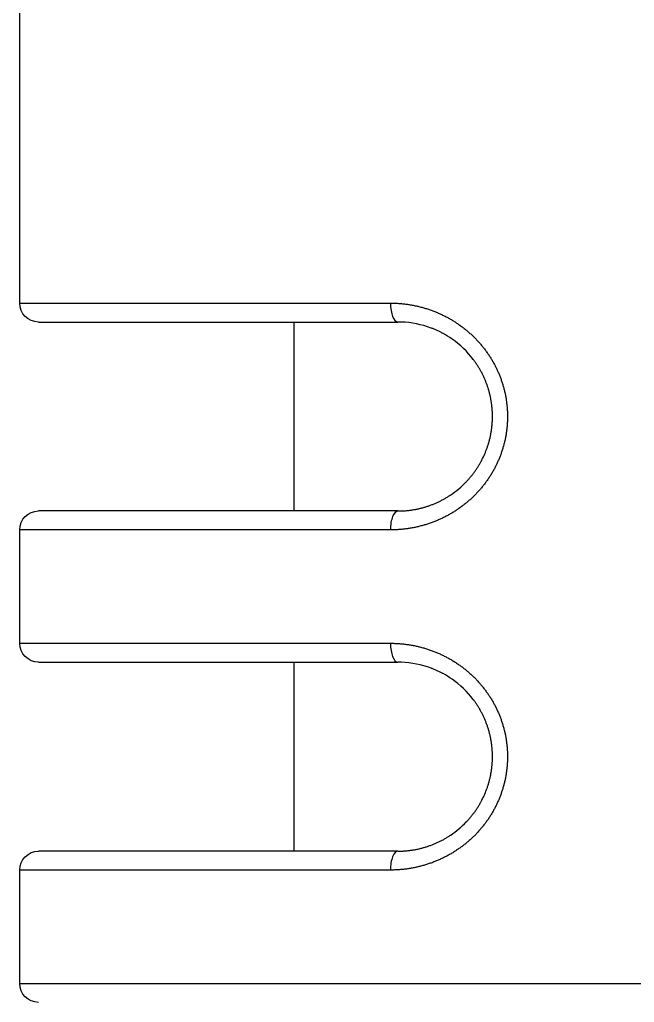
# Model space of a CAD drawing. Header units: millimetres. Extents: x 4900 to 5740, y 840 to 1434.
# Drawn here: x 5451.9 to 5455.15, y 1269.99 to 1275.19 of the extents above; entities that cross this region are included whole.
import ezdxf

# ---------------------------------------------------------------- set-up
doc = ezdxf.new("R2010")
doc.units = ezdxf.units.MM

msp = doc.modelspace()

# ---------------------------------------------------------------- linework, layer by layer
for p, q in [((5451.9029, 1273.6916), (5451.9029, 1275.7916)), ((5451.9029, 1273.6916), (5453.8632, 1273.6916)), ((5452.0029, 1273.5916), (5453.9029, 1273.5916)), ((5453.3529, 1273.5916), (5453.3529, 1272.5916)), ((5453.9029, 1272.5916), (5452.0029, 1272.5916)), ((5453.8632, 1272.4916), (5451.9029, 1272.4916)), ((5451.9029, 1271.8916), (5451.9029, 1272.4916)), ((5451.9029, 1271.8916), (5453.8632, 1271.8916)), ((5452.0029, 1271.7916), (5453.9029, 1271.7916)), ((5453.3529, 1271.7916), (5453.3529, 1270.7916)), ((5453.9029, 1270.7916), (5452.0029, 1270.7916)), ((5453.8632, 1270.6916), (5451.9029, 1270.6916)), ((5451.9029, 1270.0916), (5451.9029, 1270.6916)), ((5451.9029, 1270.0916), (5458.4029, 1270.0916))]:
    msp.add_line(p, q)
at = {"extrusion": (0, 0, -1)}
for centre, start, end in [((-5452.0029, 1273.6916), 270, 0), ((-5452.0029, 1272.4916), 0, 90), ((-5452.0029, 1271.8916), 270, 0), ((-5452.0029, 1270.6916), 0, 90), ((-5452.0029, 1270.0916), 270, 0)]:
    msp.add_arc(centre, 0.1, start, end, dxfattribs=at)
for centre, start_param, end_param in [((5453.9029, 1273.6916), 1.570796, 3.141589), ((5453.9029, 1272.4916), 0.000009, 1.570808), ((5453.9029, 1271.8916), 1.570796, 3.141589), ((5453.9029, 1270.6916), 0.000007, 1.570808)]:
    msp.add_ellipse(centre, major_axis=(0, 0.1), ratio=0.396825, start_param=start_param, end_param=end_param)
for points, knots in [([(5453.8632, 1273.6916), (5453.8668, 1273.6916), (5453.8739, 1273.6915), (5453.8845, 1273.6912), (5453.8951, 1273.6908), (5453.9056, 1273.6902), (5453.9162, 1273.6894), (5453.9267, 1273.6884), (5453.9372, 1273.6873), (5453.9476, 1273.686), (5453.958, 1273.6845), (5453.9683, 1273.6829), (5453.9786, 1273.6811), (5453.9888, 1273.6791), (5453.999, 1273.677), (5454.0091, 1273.6747), (5454.0192, 1273.6722), (5454.0292, 1273.6696), (5454.0392, 1273.6668), (5454.0491, 1273.6639), (5454.0589, 1273.6608), (5454.0686, 1273.6576), (5454.0783, 1273.6542), (5454.0879, 1273.6507), (5454.0974, 1273.647), (5454.1068, 1273.6432), (5454.1162, 1273.6392), (5454.1255, 1273.6351), (5454.1347, 1273.6308), (5454.1438, 1273.6264), (5454.1528, 1273.6219), (5454.1618, 1273.6172), (5454.1706, 1273.6124), (5454.1794, 1273.6075), (5454.188, 1273.6024), (5454.1966, 1273.5972), (5454.2051, 1273.5918), (5454.2134, 1273.5864), (5454.2217, 1273.5808), (5454.2299, 1273.575), (5454.2379, 1273.5692), (5454.2459, 1273.5632), (5454.2537, 1273.5572), (5454.2615, 1273.551), (5454.2691, 1273.5447), (5454.2766, 1273.5382), (5454.284, 1273.5317), (5454.2913, 1273.5251), (5454.2984, 1273.5183), (5454.3055, 1273.5115), (5454.3124, 1273.5045), (5454.3192, 1273.4974), (5454.3259, 1273.4903), (5454.3324, 1273.483), (5454.3389, 1273.4756), (5454.3452, 1273.4682), (5454.3514, 1273.4606), (5454.3574, 1273.4529), (5454.3634, 1273.4452), (5454.3692, 1273.4373), (5454.3749, 1273.4294), (5454.3804, 1273.4214), (5454.3858, 1273.4133), (5454.391, 1273.4052), (5454.3961, 1273.3969), (5454.4011, 1273.3886), (5454.4059, 1273.3803), (5454.4106, 1273.3718), (5454.4152, 1273.3633), (5454.4196, 1273.3547), (5454.4239, 1273.3461), (5454.428, 1273.3374), (5454.432, 1273.3286), (5454.4358, 1273.3198), (5454.4395, 1273.3109), (5454.443, 1273.3019), (5454.4464, 1273.2929), (5454.4496, 1273.2839), (5454.4527, 1273.2748), (5454.4557, 1273.2656), (5454.4585, 1273.2565), (5454.4611, 1273.2472), (5454.4636, 1273.238), (5454.4659, 1273.2287), (5454.4681, 1273.2194), (5454.4701, 1273.2101), (5454.472, 1273.2007), (5454.4737, 1273.1913), (5454.4753, 1273.1818), (5454.4767, 1273.1724), (5454.4779, 1273.1629), (5454.479, 1273.1534), (5454.4799, 1273.1439), (5454.4807, 1273.1344), (5454.4813, 1273.1249), (5454.4818, 1273.1154), (5454.4821, 1273.1058), (5454.4823, 1273.0963), (5454.4823, 1273.0868), (5454.4821, 1273.0772), (5454.4818, 1273.0677), (5454.4813, 1273.0581), (5454.4807, 1273.0486), (5454.4799, 1273.039), (5454.479, 1273.0295), (5454.4779, 1273.02), (5454.4766, 1273.0106), (5454.4752, 1273.0012), (5454.4737, 1272.9918), (5454.472, 1272.9824), (5454.4701, 1272.9731), (5454.4681, 1272.9637), (5454.4659, 1272.9544), (5454.4636, 1272.9451), (5454.4611, 1272.9359), (5454.4585, 1272.9267), (5454.4557, 1272.9175), (5454.4527, 1272.9083), (5454.4496, 1272.8992), (5454.4464, 1272.8902), (5454.443, 1272.8812), (5454.4394, 1272.8722), (5454.4358, 1272.8633), (5454.4319, 1272.8545), (5454.428, 1272.8457), (5454.4238, 1272.837), (5454.4196, 1272.8284), (5454.4152, 1272.8198), (5454.4106, 1272.8113), (5454.4059, 1272.8029), (5454.4011, 1272.7945), (5454.3961, 1272.7862), (5454.391, 1272.7779), (5454.3858, 1272.7698), (5454.3804, 1272.7617), (5454.3748, 1272.7537), (5454.3692, 1272.7458), (5454.3634, 1272.738), (5454.3575, 1272.7302), (5454.3514, 1272.7226), (5454.3452, 1272.715), (5454.3389, 1272.7075), (5454.3325, 1272.7002), (5454.3259, 1272.6929), (5454.3192, 1272.6858), (5454.3124, 1272.6787), (5454.3055, 1272.6717), (5454.2985, 1272.6649), (5454.2913, 1272.6581), (5454.2841, 1272.6515), (5454.2767, 1272.645), (5454.2692, 1272.6385), (5454.2615, 1272.6322), (5454.2538, 1272.626), (5454.2459, 1272.6199), (5454.238, 1272.614), (5454.2299, 1272.6081), (5454.2218, 1272.6024), (5454.2135, 1272.5968), (5454.2051, 1272.5913), (5454.1967, 1272.586), (5454.1881, 1272.5808), (5454.1794, 1272.5757), (5454.1707, 1272.5708), (5454.1618, 1272.5659), (5454.1529, 1272.5613), (5454.1438, 1272.5567), (5454.1347, 1272.5523), (5454.1255, 1272.5481), (5454.1162, 1272.5439), (5454.1069, 1272.54), (5454.0974, 1272.5361), (5454.0879, 1272.5324), (5454.0783, 1272.5289), (5454.0686, 1272.5255), (5454.0588, 1272.5223), (5454.049, 1272.5192), (5454.0391, 1272.5163), (5454.0292, 1272.5135), (5454.0192, 1272.5109), (5454.0091, 1272.5084), (5453.999, 1272.5061), (5453.9888, 1272.504), (5453.9786, 1272.502), (5453.9683, 1272.5002), (5453.9579, 1272.4986), (5453.9475, 1272.4971), (5453.9371, 1272.4958), (5453.9267, 1272.4947), (5453.9162, 1272.4937), (5453.9056, 1272.4929), (5453.8951, 1272.4923), (5453.8845, 1272.4919), (5453.8739, 1272.4916), (5453.8668, 1272.4916), (5453.8632, 1272.4916)], [0, 0, 0, 0, 0.0051813, 0.0103627, 0.015544, 0.0207254, 0.0259067, 0.0310881, 0.0362694, 0.0414508, 0.0466321, 0.0518135, 0.0569948, 0.0621762, 0.0673575, 0.0725389, 0.0777202, 0.0829016, 0.0880829, 0.0932642, 0.0984456, 0.1036269, 0.1088083, 0.1139896, 0.119171, 0.1243523, 0.1295337, 0.134715, 0.1398964, 0.1450777, 0.1502591, 0.1554404, 0.1606218, 0.1658031, 0.1709845, 0.1761658, 0.1813472, 0.1865285, 0.1917098, 0.1968912, 0.2020725, 0.2072539, 0.2124352, 0.2176166, 0.2227979, 0.2279793, 0.2331606, 0.238342, 0.2435233, 0.2487047, 0.253886, 0.2590674, 0.2642487, 0.2694301, 0.2746114, 0.2797927, 0.2849741, 0.2901554, 0.2953368, 0.3005181, 0.3056995, 0.3108808, 0.3160622, 0.3212435, 0.3264249, 0.3316062, 0.3367876, 0.3419689, 0.3471503, 0.3523316, 0.357513, 0.3626943, 0.3678756, 0.373057, 0.3782383, 0.3834197, 0.388601, 0.3937824, 0.3989637, 0.4041451, 0.4093264, 0.4145078, 0.4196891, 0.4248705, 0.4300518, 0.4352332, 0.4404145, 0.4455959, 0.4507772, 0.4559585, 0.4611399, 0.4663212, 0.4715026, 0.4766839, 0.4818653, 0.4870466, 0.492228, 0.4974093, 0.5025907, 0.507772, 0.5129534, 0.5181347, 0.5233161, 0.5284974, 0.5336788, 0.5388601, 0.5440415, 0.5492228, 0.5544041, 0.5595855, 0.5647668, 0.5699482, 0.5751295, 0.5803109, 0.5854922, 0.5906736, 0.5958549, 0.6010363, 0.6062176, 0.611399, 0.6165803, 0.6217617, 0.626943, 0.6321244, 0.6373057, 0.642487, 0.6476684, 0.6528497, 0.6580311, 0.6632124, 0.6683938, 0.6735751, 0.6787565, 0.6839378, 0.6891192, 0.6943005, 0.6994819, 0.7046632, 0.7098446, 0.7150259, 0.7202073, 0.7253886, 0.7305699, 0.7357513, 0.7409326, 0.746114, 0.7512953, 0.7564767, 0.761658, 0.7668394, 0.7720207, 0.7772021, 0.7823834, 0.7875648, 0.7927461, 0.7979275, 0.8031088, 0.8082902, 0.8134715, 0.8186528, 0.8238342, 0.8290155, 0.8341969, 0.8393782, 0.8445596, 0.8497409, 0.8549223, 0.8601036, 0.865285, 0.8704663, 0.8756477, 0.880829, 0.8860104, 0.8911917, 0.8963731, 0.9015544, 0.9067358, 0.9119171, 0.9170984, 0.9222798, 0.9274611, 0.9326425, 0.9378238, 0.9430052, 0.9481865, 0.9533679, 0.9585492, 0.9637306, 0.9689119, 0.9740933, 0.9792746, 0.984456, 0.9896373, 0.9948187, 1, 1, 1, 1]), ([(5454.079, 1273.5596), (5454.0278, 1273.5788), (5453.974, 1273.5893), (5453.9154, 1273.5914), (5453.9091, 1273.5916), (5453.9029, 1273.5916)], [0, 0, 0, 0, 0.0176229, 0.0176229, 0.0197268, 0.0197268, 0.0197268, 0.0197268]), ([(5454.1414, 1273.531), (5454.1401, 1273.5317), (5454.1388, 1273.5324), (5454.1375, 1273.5331), (5454.135, 1273.5345), (5454.1325, 1273.5358), (5454.1299, 1273.5371), (5454.1274, 1273.5383), (5454.1249, 1273.5396), (5454.1223, 1273.5409), (5454.1197, 1273.5421), (5454.1172, 1273.5433), (5454.1146, 1273.5445), (5454.112, 1273.5458), (5454.1094, 1273.5469), (5454.1068, 1273.5481), (5454.1042, 1273.5493), (5454.1016, 1273.5504), (5454.099, 1273.5515), (5454.0963, 1273.5526), (5454.0937, 1273.5537), (5454.0911, 1273.5548), (5454.0884, 1273.5559), (5454.0858, 1273.5569), (5454.0831, 1273.558), (5454.0817, 1273.5585), (5454.0803, 1273.559), (5454.079, 1273.5596)], [0.68994741, 0.68994741, 0.68994741, 0.68994741, 0.69565217, 0.69565217, 0.69565217, 0.70652174, 0.70652174, 0.70652174, 0.7173913, 0.7173913, 0.7173913, 0.72826087, 0.72826087, 0.72826087, 0.73913043, 0.73913043, 0.73913043, 0.75, 0.75, 0.75, 0.76086957, 0.76086957, 0.76086957, 0.77173913, 0.77173913, 0.77173913, 0.77733644, 0.77733644, 0.77733644, 0.77733644]), ([(5454.3012, 1273.3938), (5454.2696, 1273.4355), (5454.2312, 1273.4721), (5454.1739, 1273.5122), (5454.1579, 1273.5221), (5454.1414, 1273.531)], [0, 0, 0, 0, 0.01594808, 0.01594808, 0.02186984, 0.02186984, 0.02186984, 0.02186984]), ([(5454.4029, 1273.0916), (5454.4029, 1273.0944), (5454.4029, 1273.0972), (5454.4028, 1273.1001), (5454.4028, 1273.1029), (5454.4027, 1273.1057), (5454.4026, 1273.1086), (5454.4025, 1273.1114), (5454.4024, 1273.1142), (5454.4023, 1273.117), (5454.4021, 1273.1199), (5454.402, 1273.1227), (5454.4018, 1273.1255), (5454.4016, 1273.1283), (5454.4014, 1273.1311), (5454.4011, 1273.1339), (5454.4009, 1273.1368), (5454.4006, 1273.1396), (5454.4003, 1273.1424), (5454.4, 1273.1452), (5454.3997, 1273.148), (5454.3994, 1273.1508), (5454.3991, 1273.1536), (5454.3987, 1273.1564), (5454.3983, 1273.1592), (5454.3979, 1273.162), (5454.3975, 1273.1648), (5454.3971, 1273.1676), (5454.3967, 1273.1704), (5454.3962, 1273.1732), (5454.3957, 1273.176), (5454.3953, 1273.1788), (5454.3948, 1273.1816), (5454.3942, 1273.1843), (5454.3937, 1273.1871), (5454.3932, 1273.1899), (5454.3926, 1273.1927), (5454.392, 1273.1954), (5454.3914, 1273.1982), (5454.3908, 1273.2009), (5454.3902, 1273.2037), (5454.3895, 1273.2064), (5454.3889, 1273.2092), (5454.3882, 1273.2119), (5454.3875, 1273.2147), (5454.3868, 1273.2174), (5454.3861, 1273.2201), (5454.3854, 1273.2229), (5454.3846, 1273.2256), (5454.3839, 1273.2283), (5454.3831, 1273.231), (5454.3823, 1273.2337), (5454.3815, 1273.2364), (5454.3806, 1273.2391), (5454.3798, 1273.2418), (5454.3789, 1273.2445), (5454.3781, 1273.2472), (5454.3772, 1273.2499), (5454.3763, 1273.2526), (5454.3754, 1273.2552), (5454.3744, 1273.2579), (5454.3735, 1273.2606), (5454.3725, 1273.2632), (5454.3716, 1273.2658), (5454.3706, 1273.2685), (5454.3696, 1273.2711), (5454.3685, 1273.2737), (5454.3675, 1273.2764), (5454.3665, 1273.279), (5454.3654, 1273.2816), (5454.3643, 1273.2842), (5454.3632, 1273.2868), (5454.3621, 1273.2894), (5454.361, 1273.292), (5454.3599, 1273.2946), (5454.3587, 1273.2971), (5454.3575, 1273.2997), (5454.3564, 1273.3023), (5454.3552, 1273.3048), (5454.354, 1273.3073), (5454.3527, 1273.3099), (5454.3515, 1273.3124), (5454.3503, 1273.3149), (5454.349, 1273.3175), (5454.3477, 1273.32), (5454.3464, 1273.3225), (5454.3451, 1273.325), (5454.3438, 1273.3274), (5454.3425, 1273.3299), (5454.3411, 1273.3324), (5454.3397, 1273.3348), (5454.3384, 1273.3373), (5454.337, 1273.3397), (5454.3356, 1273.3422), (5454.3342, 1273.3446), (5454.3327, 1273.347), (5454.3313, 1273.3494), (5454.3298, 1273.3518), (5454.3284, 1273.3542), (5454.3269, 1273.3566), (5454.3254, 1273.359), (5454.3239, 1273.3614), (5454.3223, 1273.3637), (5454.3208, 1273.3661), (5454.3193, 1273.3684), (5454.3177, 1273.3708), (5454.3161, 1273.3731), (5454.3145, 1273.3754), (5454.3129, 1273.3777), (5454.3113, 1273.38), (5454.3097, 1273.3823), (5454.308, 1273.3846), (5454.3064, 1273.3869), (5454.3047, 1273.3892), (5454.303, 1273.3914), (5454.3024, 1273.3922), (5454.3018, 1273.393), (5454.3012, 1273.3938)], [0, 0, 0, 0, 0.0108696, 0.0108696, 0.0108696, 0.0217391, 0.0217391, 0.0217391, 0.0326087, 0.0326087, 0.0326087, 0.0434783, 0.0434783, 0.0434783, 0.0543478, 0.0543478, 0.0543478, 0.0652174, 0.0652174, 0.0652174, 0.076087, 0.076087, 0.076087, 0.0869565, 0.0869565, 0.0869565, 0.0978261, 0.0978261, 0.0978261, 0.1086957, 0.1086957, 0.1086957, 0.1195652, 0.1195652, 0.1195652, 0.1304348, 0.1304348, 0.1304348, 0.1413043, 0.1413043, 0.1413043, 0.1521739, 0.1521739, 0.1521739, 0.1630435, 0.1630435, 0.1630435, 0.173913, 0.173913, 0.173913, 0.1847826, 0.1847826, 0.1847826, 0.1956522, 0.1956522, 0.1956522, 0.2065217, 0.2065217, 0.2065217, 0.2173913, 0.2173913, 0.2173913, 0.2282609, 0.2282609, 0.2282609, 0.2391304, 0.2391304, 0.2391304, 0.25, 0.25, 0.25, 0.2608696, 0.2608696, 0.2608696, 0.2717391, 0.2717391, 0.2717391, 0.2826087, 0.2826087, 0.2826087, 0.2934783, 0.2934783, 0.2934783, 0.3043478, 0.3043478, 0.3043478, 0.3152174, 0.3152174, 0.3152174, 0.326087, 0.326087, 0.326087, 0.3369565, 0.3369565, 0.3369565, 0.3478261, 0.3478261, 0.3478261, 0.3586957, 0.3586957, 0.3586957, 0.3695652, 0.3695652, 0.3695652, 0.3804348, 0.3804348, 0.3804348, 0.3913043, 0.3913043, 0.3913043, 0.4021739, 0.4021739, 0.4021739, 0.4130435, 0.4130435, 0.4130435, 0.4169062, 0.4169062, 0.4169062, 0.4169062]), ([(5454.3717, 1272.9176), (5454.3726, 1272.9201), (5454.3745, 1272.9254), (5454.3772, 1272.9333), (5454.3799, 1272.9414), (5454.3823, 1272.9495), (5454.3847, 1272.9576), (5454.3869, 1272.9658), (5454.3889, 1272.974), (5454.3908, 1272.9823), (5454.3926, 1272.9905), (5454.3943, 1272.9988), (5454.3958, 1273.0072), (5454.3971, 1273.0155), (5454.3983, 1273.0239), (5454.3994, 1273.0323), (5454.4003, 1273.0408), (5454.4011, 1273.0492), (5454.4018, 1273.0577), (5454.4023, 1273.0661), (5454.4026, 1273.0746), (5454.4029, 1273.0831), (5454.4029, 1273.0888), (5454.4029, 1273.0916)], [0.7719771, 0.7719771, 0.7719771, 0.7719771, 0.7826087, 0.7934783, 0.8043478, 0.8152174, 0.826087, 0.8369565, 0.8478261, 0.8586957, 0.8695652, 0.8804348, 0.8913043, 0.9021739, 0.9130435, 0.923913, 0.9347826, 0.9456522, 0.9565217, 0.9673913, 0.9782609, 0.9891304, 1, 1, 1, 1]), ([(5454.2643, 1272.7461), (5454.2646, 1272.7463), (5454.2667, 1272.7486), (5454.2708, 1272.7529), (5454.2764, 1272.7592), (5454.282, 1272.7655), (5454.2874, 1272.7719), (5454.2928, 1272.7784), (5454.298, 1272.7851), (5454.3031, 1272.7918), (5454.3081, 1272.7986), (5454.313, 1272.8054), (5454.3177, 1272.8124), (5454.3224, 1272.8194), (5454.3269, 1272.8265), (5454.3313, 1272.8337), (5454.3356, 1272.841), (5454.3395, 1272.8478), (5454.3419, 1272.8522), (5454.3429, 1272.8541)], [0.5095942, 0.5095942, 0.5095942, 0.5095942, 0.5108696, 0.5217391, 0.5326087, 0.5434783, 0.5543478, 0.5652174, 0.576087, 0.5869565, 0.5978261, 0.6086957, 0.6195652, 0.6304348, 0.6413043, 0.6521739, 0.6630435, 0.673913, 0.6823138, 0.6823138, 0.6823138, 0.6823138]), ([(5453.9029, 1272.5916), (5453.9059, 1272.5916), (5453.9119, 1272.5916), (5453.9208, 1272.5919), (5453.9298, 1272.5923), (5453.9387, 1272.5928), (5453.9475, 1272.5935), (5453.9564, 1272.5944), (5453.9652, 1272.5954), (5453.9739, 1272.5966), (5453.9826, 1272.5979), (5453.9913, 1272.5994), (5453.9999, 1272.601), (5454.0085, 1272.6028), (5454.017, 1272.6047), (5454.0254, 1272.6068), (5454.0339, 1272.609), (5454.0422, 1272.6113), (5454.0505, 1272.6138), (5454.0588, 1272.6164), (5454.0669, 1272.6192), (5454.0751, 1272.6221), (5454.0831, 1272.6251), (5454.0911, 1272.6283), (5454.099, 1272.6316), (5454.1069, 1272.635), (5454.1147, 1272.6386), (5454.1224, 1272.6423), (5454.13, 1272.6461), (5454.1376, 1272.65), (5454.145, 1272.6541), (5454.1524, 1272.6583), (5454.1598, 1272.6626), (5454.167, 1272.667), (5454.1742, 1272.6715), (5454.1792, 1272.6748), (5454.1819, 1272.6766), (5454.1822, 1272.6768)], [0.0000004, 0.0000004, 0.0000004, 0.0000004, 0.0108696, 0.0217391, 0.0326087, 0.0434783, 0.0543478, 0.0652174, 0.076087, 0.0869565, 0.0978261, 0.1086957, 0.1195652, 0.1304348, 0.1413043, 0.1521739, 0.1630435, 0.173913, 0.1847826, 0.1956522, 0.2065217, 0.2173913, 0.2282609, 0.2391304, 0.25, 0.2608696, 0.2717391, 0.2826087, 0.2934783, 0.3043478, 0.3152174, 0.326087, 0.3369565, 0.3478261, 0.3586957, 0.3695652, 0.371007, 0.371007, 0.371007, 0.371007]), ([(5453.8632, 1271.8916), (5453.8668, 1271.8916), (5453.8739, 1271.8915), (5453.8845, 1271.8912), (5453.8951, 1271.8908), (5453.9056, 1271.8902), (5453.9162, 1271.8894), (5453.9267, 1271.8884), (5453.9372, 1271.8873), (5453.9476, 1271.886), (5453.958, 1271.8845), (5453.9683, 1271.8829), (5453.9786, 1271.8811), (5453.9888, 1271.8791), (5453.999, 1271.877), (5454.0091, 1271.8747), (5454.0192, 1271.8722), (5454.0292, 1271.8696), (5454.0392, 1271.8668), (5454.0491, 1271.8639), (5454.0589, 1271.8608), (5454.0686, 1271.8576), (5454.0783, 1271.8542), (5454.0879, 1271.8507), (5454.0974, 1271.847), (5454.1068, 1271.8432), (5454.1162, 1271.8392), (5454.1255, 1271.8351), (5454.1347, 1271.8308), (5454.1438, 1271.8264), (5454.1528, 1271.8219), (5454.1618, 1271.8172), (5454.1706, 1271.8124), (5454.1794, 1271.8075), (5454.188, 1271.8024), (5454.1966, 1271.7972), (5454.2051, 1271.7918), (5454.2134, 1271.7864), (5454.2217, 1271.7808), (5454.2299, 1271.775), (5454.2379, 1271.7692), (5454.2459, 1271.7632), (5454.2537, 1271.7572), (5454.2615, 1271.751), (5454.2691, 1271.7447), (5454.2766, 1271.7382), (5454.284, 1271.7317), (5454.2913, 1271.7251), (5454.2984, 1271.7183), (5454.3055, 1271.7115), (5454.3124, 1271.7045), (5454.3192, 1271.6974), (5454.3259, 1271.6903), (5454.3324, 1271.683), (5454.3389, 1271.6756), (5454.3452, 1271.6682), (5454.3514, 1271.6606), (5454.3574, 1271.6529), (5454.3634, 1271.6452), (5454.3692, 1271.6373), (5454.3749, 1271.6294), (5454.3804, 1271.6214), (5454.3858, 1271.6133), (5454.391, 1271.6052), (5454.3961, 1271.5969), (5454.4011, 1271.5886), (5454.4059, 1271.5803), (5454.4106, 1271.5718), (5454.4152, 1271.5633), (5454.4196, 1271.5547), (5454.4239, 1271.5461), (5454.428, 1271.5374), (5454.432, 1271.5286), (5454.4358, 1271.5198), (5454.4395, 1271.5109), (5454.443, 1271.5019), (5454.4464, 1271.4929), (5454.4496, 1271.4839), (5454.4527, 1271.4748), (5454.4557, 1271.4656), (5454.4585, 1271.4565), (5454.4611, 1271.4472), (5454.4636, 1271.438), (5454.4659, 1271.4287), (5454.4681, 1271.4194), (5454.4701, 1271.4101), (5454.472, 1271.4007), (5454.4737, 1271.3913), (5454.4753, 1271.3818), (5454.4767, 1271.3724), (5454.4779, 1271.3629), (5454.479, 1271.3534), (5454.4799, 1271.3439), (5454.4807, 1271.3344), (5454.4813, 1271.3249), (5454.4818, 1271.3154), (5454.4821, 1271.3058), (5454.4823, 1271.2963), (5454.4823, 1271.2868), (5454.4821, 1271.2772), (5454.4818, 1271.2677), (5454.4813, 1271.2581), (5454.4807, 1271.2486), (5454.4799, 1271.239), (5454.479, 1271.2295), (5454.4779, 1271.22), (5454.4766, 1271.2106), (5454.4752, 1271.2012), (5454.4737, 1271.1918), (5454.472, 1271.1824), (5454.4701, 1271.1731), (5454.4681, 1271.1637), (5454.4659, 1271.1544), (5454.4636, 1271.1451), (5454.4611, 1271.1359), (5454.4585, 1271.1267), (5454.4557, 1271.1175), (5454.4527, 1271.1083), (5454.4496, 1271.0992), (5454.4464, 1271.0902), (5454.443, 1271.0812), (5454.4394, 1271.0722), (5454.4358, 1271.0633), (5454.4319, 1271.0545), (5454.428, 1271.0457), (5454.4238, 1271.037), (5454.4196, 1271.0284), (5454.4152, 1271.0198), (5454.4106, 1271.0113), (5454.4059, 1271.0029), (5454.4011, 1270.9945), (5454.3961, 1270.9862), (5454.391, 1270.9779), (5454.3858, 1270.9698), (5454.3804, 1270.9617), (5454.3748, 1270.9537), (5454.3692, 1270.9458), (5454.3634, 1270.938), (5454.3575, 1270.9302), (5454.3514, 1270.9226), (5454.3452, 1270.915), (5454.3389, 1270.9075), (5454.3325, 1270.9002), (5454.3259, 1270.8929), (5454.3192, 1270.8858), (5454.3124, 1270.8787), (5454.3055, 1270.8717), (5454.2985, 1270.8649), (5454.2913, 1270.8581), (5454.2841, 1270.8515), (5454.2767, 1270.845), (5454.2692, 1270.8385), (5454.2615, 1270.8322), (5454.2538, 1270.826), (5454.2459, 1270.8199), (5454.238, 1270.814), (5454.2299, 1270.8081), (5454.2218, 1270.8024), (5454.2135, 1270.7968), (5454.2051, 1270.7913), (5454.1967, 1270.786), (5454.1881, 1270.7808), (5454.1794, 1270.7757), (5454.1707, 1270.7708), (5454.1618, 1270.7659), (5454.1529, 1270.7613), (5454.1438, 1270.7567), (5454.1347, 1270.7523), (5454.1255, 1270.7481), (5454.1162, 1270.7439), (5454.1069, 1270.74), (5454.0974, 1270.7361), (5454.0879, 1270.7324), (5454.0783, 1270.7289), (5454.0686, 1270.7255), (5454.0588, 1270.7223), (5454.049, 1270.7192), (5454.0391, 1270.7163), (5454.0292, 1270.7135), (5454.0192, 1270.7109), (5454.0091, 1270.7084), (5453.999, 1270.7061), (5453.9888, 1270.704), (5453.9786, 1270.702), (5453.9683, 1270.7002), (5453.9579, 1270.6986), (5453.9475, 1270.6971), (5453.9371, 1270.6958), (5453.9267, 1270.6947), (5453.9162, 1270.6937), (5453.9056, 1270.6929), (5453.8951, 1270.6923), (5453.8845, 1270.6919), (5453.8739, 1270.6916), (5453.8668, 1270.6916), (5453.8632, 1270.6916)], [0, 0, 0, 0, 0.0051813, 0.0103627, 0.015544, 0.0207254, 0.0259067, 0.0310881, 0.0362694, 0.0414508, 0.0466321, 0.0518135, 0.0569948, 0.0621762, 0.0673575, 0.0725389, 0.0777202, 0.0829016, 0.0880829, 0.0932642, 0.0984456, 0.1036269, 0.1088083, 0.1139896, 0.119171, 0.1243523, 0.1295337, 0.134715, 0.1398964, 0.1450777, 0.1502591, 0.1554404, 0.1606218, 0.1658031, 0.1709845, 0.1761658, 0.1813472, 0.1865285, 0.1917098, 0.1968912, 0.2020725, 0.2072539, 0.2124352, 0.2176166, 0.2227979, 0.2279793, 0.2331606, 0.238342, 0.2435233, 0.2487047, 0.253886, 0.2590674, 0.2642487, 0.2694301, 0.2746114, 0.2797927, 0.2849741, 0.2901554, 0.2953368, 0.3005181, 0.3056995, 0.3108808, 0.3160622, 0.3212435, 0.3264249, 0.3316062, 0.3367876, 0.3419689, 0.3471503, 0.3523316, 0.357513, 0.3626943, 0.3678756, 0.373057, 0.3782383, 0.3834197, 0.388601, 0.3937824, 0.3989637, 0.4041451, 0.4093264, 0.4145078, 0.4196891, 0.4248705, 0.4300518, 0.4352332, 0.4404145, 0.4455959, 0.4507772, 0.4559585, 0.4611399, 0.4663212, 0.4715026, 0.4766839, 0.4818653, 0.4870466, 0.492228, 0.4974093, 0.5025907, 0.507772, 0.5129534, 0.5181347, 0.5233161, 0.5284974, 0.5336788, 0.5388601, 0.5440415, 0.5492228, 0.5544041, 0.5595855, 0.5647668, 0.5699482, 0.5751295, 0.5803109, 0.5854922, 0.5906736, 0.5958549, 0.6010363, 0.6062176, 0.611399, 0.6165803, 0.6217617, 0.626943, 0.6321244, 0.6373057, 0.642487, 0.6476684, 0.6528497, 0.6580311, 0.6632124, 0.6683938, 0.6735751, 0.6787565, 0.6839378, 0.6891192, 0.6943005, 0.6994819, 0.7046632, 0.7098446, 0.7150259, 0.7202073, 0.7253886, 0.7305699, 0.7357513, 0.7409326, 0.746114, 0.7512953, 0.7564767, 0.761658, 0.7668394, 0.7720207, 0.7772021, 0.7823834, 0.7875648, 0.7927461, 0.7979275, 0.8031088, 0.8082902, 0.8134715, 0.8186528, 0.8238342, 0.8290155, 0.8341969, 0.8393782, 0.8445596, 0.8497409, 0.8549223, 0.8601036, 0.865285, 0.8704663, 0.8756477, 0.880829, 0.8860104, 0.8911917, 0.8963731, 0.9015544, 0.9067358, 0.9119171, 0.9170984, 0.9222798, 0.9274611, 0.9326425, 0.9378238, 0.9430052, 0.9481865, 0.9533679, 0.9585492, 0.9637306, 0.9689119, 0.9740933, 0.9792746, 0.984456, 0.9896373, 0.9948187, 1, 1, 1, 1]), ([(5454.079, 1271.7596), (5454.0278, 1271.7788), (5453.974, 1271.7893), (5453.9154, 1271.7914), (5453.9091, 1271.7916), (5453.9029, 1271.7916)], [0, 0, 0, 0, 0.0176229, 0.0176229, 0.0197268, 0.0197268, 0.0197268, 0.0197268]), ([(5454.1414, 1271.731), (5454.1401, 1271.7317), (5454.1388, 1271.7324), (5454.1375, 1271.7331), (5454.135, 1271.7345), (5454.1325, 1271.7358), (5454.1299, 1271.7371), (5454.1274, 1271.7383), (5454.1249, 1271.7396), (5454.1223, 1271.7409), (5454.1197, 1271.7421), (5454.1172, 1271.7433), (5454.1146, 1271.7445), (5454.112, 1271.7458), (5454.1094, 1271.7469), (5454.1068, 1271.7481), (5454.1042, 1271.7493), (5454.1016, 1271.7504), (5454.099, 1271.7515), (5454.0963, 1271.7526), (5454.0937, 1271.7537), (5454.0911, 1271.7548), (5454.0884, 1271.7559), (5454.0858, 1271.7569), (5454.0831, 1271.758), (5454.0817, 1271.7585), (5454.0803, 1271.759), (5454.079, 1271.7596)], [0.6899474, 0.6899474, 0.6899474, 0.6899474, 0.69565217, 0.69565217, 0.69565217, 0.70652174, 0.70652174, 0.70652174, 0.7173913, 0.7173913, 0.7173913, 0.72826087, 0.72826087, 0.72826087, 0.73913043, 0.73913043, 0.73913043, 0.75, 0.75, 0.75, 0.76086957, 0.76086957, 0.76086957, 0.77173913, 0.77173913, 0.77173913, 0.77733645, 0.77733645, 0.77733645, 0.77733645]), ([(5454.3012, 1271.5938), (5454.2696, 1271.6355), (5454.2312, 1271.6721), (5454.1739, 1271.7122), (5454.1579, 1271.7221), (5454.1414, 1271.731)], [0, 0, 0, 0, 0.01594808, 0.01594808, 0.02186984, 0.02186984, 0.02186984, 0.02186984]), ([(5454.4029, 1271.2916), (5454.4029, 1271.2944), (5454.4029, 1271.2972), (5454.4028, 1271.3001), (5454.4028, 1271.3029), (5454.4027, 1271.3057), (5454.4026, 1271.3086), (5454.4025, 1271.3114), (5454.4024, 1271.3142), (5454.4023, 1271.317), (5454.4021, 1271.3199), (5454.402, 1271.3227), (5454.4018, 1271.3255), (5454.4016, 1271.3283), (5454.4014, 1271.3311), (5454.4011, 1271.3339), (5454.4009, 1271.3368), (5454.4006, 1271.3396), (5454.4003, 1271.3424), (5454.4, 1271.3452), (5454.3997, 1271.348), (5454.3994, 1271.3508), (5454.3991, 1271.3536), (5454.3987, 1271.3564), (5454.3983, 1271.3592), (5454.3979, 1271.362), (5454.3975, 1271.3648), (5454.3971, 1271.3676), (5454.3967, 1271.3704), (5454.3962, 1271.3732), (5454.3957, 1271.376), (5454.3953, 1271.3788), (5454.3948, 1271.3816), (5454.3942, 1271.3843), (5454.3937, 1271.3871), (5454.3932, 1271.3899), (5454.3926, 1271.3927), (5454.392, 1271.3954), (5454.3914, 1271.3982), (5454.3908, 1271.4009), (5454.3902, 1271.4037), (5454.3895, 1271.4064), (5454.3889, 1271.4092), (5454.3882, 1271.4119), (5454.3875, 1271.4147), (5454.3868, 1271.4174), (5454.3861, 1271.4201), (5454.3854, 1271.4229), (5454.3846, 1271.4256), (5454.3839, 1271.4283), (5454.3831, 1271.431), (5454.3823, 1271.4337), (5454.3815, 1271.4364), (5454.3806, 1271.4391), (5454.3798, 1271.4418), (5454.379, 1271.4445), (5454.3781, 1271.4472), (5454.3772, 1271.4499), (5454.3763, 1271.4526), (5454.3754, 1271.4552), (5454.3744, 1271.4579), (5454.3735, 1271.4606), (5454.3725, 1271.4632), (5454.3716, 1271.4658), (5454.3706, 1271.4685), (5454.3696, 1271.4711), (5454.3685, 1271.4737), (5454.3675, 1271.4764), (5454.3665, 1271.479), (5454.3654, 1271.4816), (5454.3643, 1271.4842), (5454.3632, 1271.4868), (5454.3621, 1271.4894), (5454.361, 1271.492), (5454.3599, 1271.4946), (5454.3587, 1271.4971), (5454.3575, 1271.4997), (5454.3564, 1271.5023), (5454.3552, 1271.5048), (5454.354, 1271.5073), (5454.3527, 1271.5099), (5454.3515, 1271.5124), (5454.3503, 1271.5149), (5454.349, 1271.5175), (5454.3477, 1271.52), (5454.3464, 1271.5225), (5454.3451, 1271.525), (5454.3438, 1271.5274), (5454.3425, 1271.5299), (5454.3411, 1271.5324), (5454.3397, 1271.5348), (5454.3384, 1271.5373), (5454.337, 1271.5397), (5454.3356, 1271.5422), (5454.3342, 1271.5446), (5454.3327, 1271.547), (5454.3313, 1271.5494), (5454.3298, 1271.5518), (5454.3284, 1271.5542), (5454.3269, 1271.5566), (5454.3254, 1271.559), (5454.3239, 1271.5614), (5454.3223, 1271.5637), (5454.3208, 1271.5661), (5454.3193, 1271.5685), (5454.3177, 1271.5708), (5454.3161, 1271.5731), (5454.3145, 1271.5754), (5454.3129, 1271.5777), (5454.3113, 1271.58), (5454.3097, 1271.5823), (5454.308, 1271.5846), (5454.3064, 1271.5869), (5454.3047, 1271.5892), (5454.303, 1271.5914), (5454.3024, 1271.5922), (5454.3018, 1271.593), (5454.3012, 1271.5938)], [0, 0, 0, 0, 0.0108696, 0.0108696, 0.0108696, 0.0217391, 0.0217391, 0.0217391, 0.0326087, 0.0326087, 0.0326087, 0.0434783, 0.0434783, 0.0434783, 0.0543478, 0.0543478, 0.0543478, 0.0652174, 0.0652174, 0.0652174, 0.076087, 0.076087, 0.076087, 0.0869565, 0.0869565, 0.0869565, 0.0978261, 0.0978261, 0.0978261, 0.1086957, 0.1086957, 0.1086957, 0.1195652, 0.1195652, 0.1195652, 0.1304348, 0.1304348, 0.1304348, 0.1413043, 0.1413043, 0.1413043, 0.1521739, 0.1521739, 0.1521739, 0.1630435, 0.1630435, 0.1630435, 0.173913, 0.173913, 0.173913, 0.1847826, 0.1847826, 0.1847826, 0.1956522, 0.1956522, 0.1956522, 0.2065217, 0.2065217, 0.2065217, 0.2173913, 0.2173913, 0.2173913, 0.2282609, 0.2282609, 0.2282609, 0.2391304, 0.2391304, 0.2391304, 0.25, 0.25, 0.25, 0.2608696, 0.2608696, 0.2608696, 0.2717391, 0.2717391, 0.2717391, 0.2826087, 0.2826087, 0.2826087, 0.2934783, 0.2934783, 0.2934783, 0.3043478, 0.3043478, 0.3043478, 0.3152174, 0.3152174, 0.3152174, 0.326087, 0.326087, 0.326087, 0.3369565, 0.3369565, 0.3369565, 0.3478261, 0.3478261, 0.3478261, 0.3586957, 0.3586957, 0.3586957, 0.3695652, 0.3695652, 0.3695652, 0.3804348, 0.3804348, 0.3804348, 0.3913043, 0.3913043, 0.3913043, 0.4021739, 0.4021739, 0.4021739, 0.4130435, 0.4130435, 0.4130435, 0.4169062, 0.4169062, 0.4169062, 0.4169062]), ([(5454.3717, 1271.1176), (5454.3726, 1271.1201), (5454.3745, 1271.1254), (5454.3772, 1271.1333), (5454.3799, 1271.1414), (5454.3823, 1271.1495), (5454.3847, 1271.1576), (5454.3869, 1271.1658), (5454.3889, 1271.174), (5454.3908, 1271.1823), (5454.3926, 1271.1905), (5454.3943, 1271.1988), (5454.3958, 1271.2072), (5454.3971, 1271.2155), (5454.3983, 1271.2239), (5454.3994, 1271.2323), (5454.4003, 1271.2408), (5454.4011, 1271.2492), (5454.4018, 1271.2577), (5454.4023, 1271.2661), (5454.4026, 1271.2746), (5454.4029, 1271.2831), (5454.4029, 1271.2888), (5454.4029, 1271.2916)], [0.7719771, 0.7719771, 0.7719771, 0.7719771, 0.7826087, 0.7934783, 0.8043478, 0.8152174, 0.826087, 0.8369565, 0.8478261, 0.8586957, 0.8695652, 0.8804348, 0.8913043, 0.9021739, 0.9130435, 0.923913, 0.9347826, 0.9456522, 0.9565217, 0.9673913, 0.9782609, 0.9891304, 1, 1, 1, 1]), ([(5454.2643, 1270.9461), (5454.2646, 1270.9463), (5454.2667, 1270.9486), (5454.2708, 1270.9529), (5454.2764, 1270.9592), (5454.282, 1270.9655), (5454.2874, 1270.9719), (5454.2928, 1270.9784), (5454.298, 1270.9851), (5454.3031, 1270.9918), (5454.3081, 1270.9986), (5454.313, 1271.0054), (5454.3177, 1271.0124), (5454.3224, 1271.0194), (5454.3269, 1271.0265), (5454.3313, 1271.0337), (5454.3356, 1271.041), (5454.3395, 1271.0478), (5454.3419, 1271.0522), (5454.3429, 1271.0541)], [0.5095942, 0.5095942, 0.5095942, 0.5095942, 0.5108696, 0.5217391, 0.5326087, 0.5434783, 0.5543478, 0.5652174, 0.576087, 0.5869565, 0.5978261, 0.6086957, 0.6195652, 0.6304348, 0.6413043, 0.6521739, 0.6630435, 0.673913, 0.6823139, 0.6823139, 0.6823139, 0.6823139]), ([(5453.9029, 1270.7916), (5453.9059, 1270.7916), (5453.9119, 1270.7916), (5453.9208, 1270.7919), (5453.9298, 1270.7923), (5453.9387, 1270.7928), (5453.9475, 1270.7935), (5453.9564, 1270.7944), (5453.9652, 1270.7954), (5453.9739, 1270.7966), (5453.9826, 1270.7979), (5453.9913, 1270.7994), (5453.9999, 1270.801), (5454.0085, 1270.8028), (5454.017, 1270.8047), (5454.0254, 1270.8068), (5454.0339, 1270.809), (5454.0422, 1270.8113), (5454.0505, 1270.8138), (5454.0588, 1270.8164), (5454.0669, 1270.8192), (5454.0751, 1270.8221), (5454.0831, 1270.8251), (5454.0911, 1270.8283), (5454.099, 1270.8316), (5454.1069, 1270.835), (5454.1147, 1270.8386), (5454.1224, 1270.8423), (5454.13, 1270.8461), (5454.1376, 1270.85), (5454.145, 1270.8541), (5454.1524, 1270.8583), (5454.1598, 1270.8626), (5454.167, 1270.867), (5454.1742, 1270.8715), (5454.1792, 1270.8748), (5454.1819, 1270.8766), (5454.1822, 1270.8768)], [0.0000003, 0.0000003, 0.0000003, 0.0000003, 0.0108696, 0.0217391, 0.0326087, 0.0434783, 0.0543478, 0.0652174, 0.076087, 0.0869565, 0.0978261, 0.1086957, 0.1195652, 0.1304348, 0.1413043, 0.1521739, 0.1630435, 0.173913, 0.1847826, 0.1956522, 0.2065217, 0.2173913, 0.2282609, 0.2391304, 0.25, 0.2608696, 0.2717391, 0.2826087, 0.2934783, 0.3043478, 0.3152174, 0.326087, 0.3369565, 0.3478261, 0.3586957, 0.3695652, 0.371007, 0.371007, 0.371007, 0.371007])]:
    msp.add_open_spline(points, degree=3, knots=knots)
for points in [[(5454.3429, 1272.8541), (5454.3539, 1272.8745), (5454.3636, 1272.8957), (5454.3717, 1272.9176)], [(5454.1822, 1272.6768), (5454.2116, 1272.6966), (5454.2394, 1272.7199), (5454.2643, 1272.7461)], [(5454.3429, 1271.0541), (5454.3539, 1271.0745), (5454.3636, 1271.0957), (5454.3717, 1271.1176)], [(5454.1822, 1270.8768), (5454.2116, 1270.8966), (5454.2394, 1270.9199), (5454.2643, 1270.9461)]]:
    msp.add_open_spline(points, degree=3)

doc.saveas('drawing.dxf')
